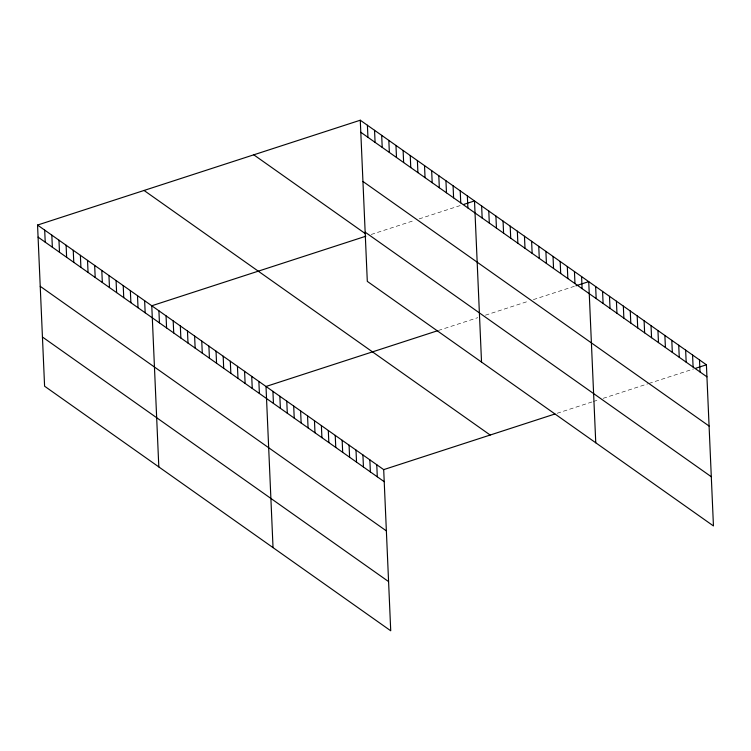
<?xml version="1.0" encoding="UTF-8"?>
<svg xmlns="http://www.w3.org/2000/svg" width="751" height="751" viewBox="0 0 751 751"><rect width="100%" height="100%" fill="white"/><g stroke="black" fill="none" stroke-linecap="round" stroke-linejoin="round"><path stroke-width="0.56" stroke-dasharray="3.75 2.82" d="M371.191 234.481L414.862 220.296M419.124 218.916L460.654 205.417M438.34 330.487L477.843 317.654M485.418 315.195L528.019 301.358M533.351 299.621L574.881 286.131M557.12 413.285L592.239 401.879M593.328 401.522L598.819 399.739M603.109 398.349L647.841 383.817M648.902 383.47L693.633 368.938"/><path stroke-width="1.13" d="M37.55 225.056L383.695 469.628L390.727 630.784L44.591 386.211L37.55 225.056L360.273 120.216L706.409 364.789L713.45 525.944L367.305 281.372L360.273 120.216M365.803 236.236L151.777 305.77L158.818 466.925M463.846 204.385L474.501 200.921L481.532 362.076M437.242 330.844L266.004 386.474L273.035 547.629M575.942 285.784L588.728 281.634L595.759 442.79M383.695 469.628L554.933 413.998M695.764 368.243L706.409 364.789M360.799 132.27L706.944 376.842M362.949 181.47L709.085 426.052M365.155 232.172L711.3 476.744M253.772 154.809L365.324 233.627M144.051 190.463L490.187 435.036M38.076 237.119L384.221 481.691M40.225 286.319L386.371 530.891M42.441 337.011L388.577 581.584M699.491 359.898L700.016 371.952M692.572 355.007L693.098 367.061M685.644 350.116L686.17 362.17M678.726 345.225L679.251 357.279M671.798 340.334L672.323 352.388M664.879 335.434L665.405 347.497M657.951 330.543L658.477 342.606M651.033 325.652L651.558 337.715M644.105 320.761L644.63 332.824M637.186 315.871L637.712 327.934M630.258 310.98L630.793 323.043M623.339 306.089L623.865 318.152M616.421 301.198L616.947 313.261M609.493 296.307L610.019 308.361M602.574 291.416L603.1 303.47M595.646 286.525L596.172 298.579M581.584 276.584L582.109 288.647M574.449 271.543L574.975 283.606M567.305 266.502L567.831 278.555M560.171 261.451L560.697 273.514M553.027 256.41L553.553 268.473M545.893 251.369L546.418 263.423M538.749 246.319L539.274 258.382M531.614 241.278L532.14 253.331M524.47 236.236L524.996 248.29M517.336 231.186L517.861 243.249M510.192 226.145L510.718 238.198M503.057 221.104L503.583 233.157M495.913 216.053L496.439 228.116M488.779 211.012L489.305 223.066M481.635 205.971L482.161 218.025M467.357 195.88L467.882 207.933M460.222 190.838L460.748 202.892M453.078 185.788L453.604 197.851M445.944 180.747L446.469 192.8M438.8 175.706L439.326 187.759M431.665 170.655L432.191 182.718M424.522 165.614L425.047 177.668M417.387 160.573L417.913 172.627M410.243 155.523L410.769 167.586M403.109 150.482L403.634 162.535M395.965 145.431L396.49 157.494M388.83 140.39L389.356 152.453M381.686 135.349L382.212 147.403M374.552 130.299L375.078 142.361M367.408 125.257L367.934 137.32M376.767 464.738L377.293 476.801M369.849 459.847L370.374 471.91M362.921 454.956L363.446 467.009M356.002 450.065L356.528 462.118M349.074 445.174L349.6 457.228M342.156 440.283L342.681 452.337M335.228 435.392L335.763 447.446M328.309 430.501L328.835 442.555M321.39 425.61L321.916 437.664M314.462 420.72L314.988 432.773M307.544 415.829L308.07 427.882M300.616 410.928L301.142 422.991M293.697 406.038L294.223 418.1M286.769 401.147L287.295 413.21M279.851 396.256L280.376 408.319M272.923 391.365L273.448 403.428M258.86 381.433L259.395 393.486M251.726 376.382L252.252 388.445M244.582 371.341L245.117 383.404M237.447 366.3L237.973 378.354M230.304 361.25L230.839 373.313M223.169 356.209L223.695 368.272M216.025 351.168L216.56 363.221M208.891 346.117L209.416 358.18M201.747 341.076L202.282 353.139M194.612 336.035L195.138 348.089M187.468 330.984L188.003 343.047M180.334 325.943L180.86 337.997M173.19 320.902L173.725 332.956M166.055 315.852L166.581 327.915M158.912 310.811L159.447 322.864M144.633 300.719L145.168 312.782M137.499 295.678L138.024 307.732M130.355 290.637L130.89 302.691M123.22 285.587L123.746 297.649M116.076 280.545L116.612 292.599M108.942 275.504L109.468 287.558M101.798 270.454L102.333 282.517M94.664 265.413L95.189 277.466M87.52 260.372L88.055 272.425M80.385 255.321L80.911 267.384M73.241 250.28L73.776 262.334M66.107 245.239L66.632 257.293M58.963 240.189L59.498 252.252M51.828 235.147L52.354 247.201M44.684 230.097L45.22 242.16"/></g></svg>
